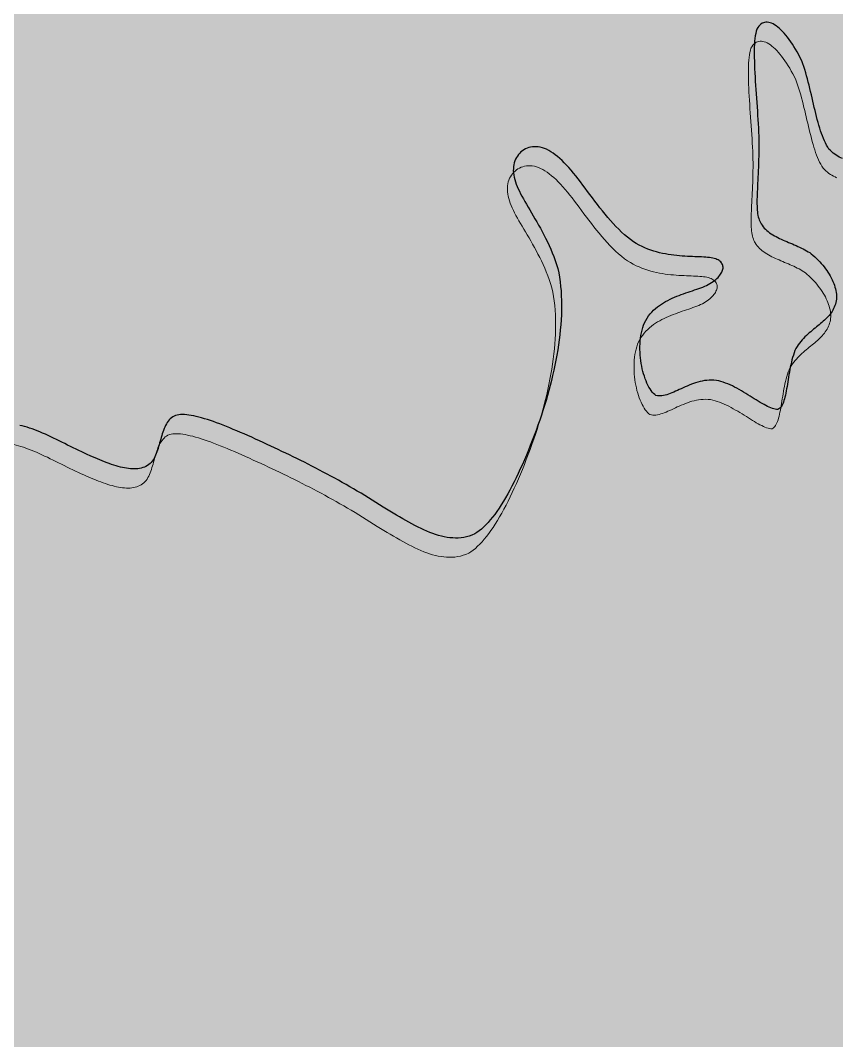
# Model space of a CAD drawing. Header units: metres. Extents: x 3 to 509016, y 4 to 6969473.
# Drawn here: x 507817.732 to 507819.832, y 6967129.882 to 6967132.508 of the extents above; entities that cross this region are included whole.
import ezdxf

# ---------------------------------------------------------------- set-up
doc = ezdxf.new("R2010")
doc.units = ezdxf.units.M
for name, color, linetype in [('HATCH_PAVEMENT_CARPARK', 254, 'Continuous'), ('mga2020VEG_TREE', 252, 'Continuous'), ('XREF', 7, 'Continuous')]:
    doc.layers.add(name, color=color, linetype=linetype)
doc.layers.add('VEG_TREE', color=252, linetype='Continuous', lineweight=0)

# ---------------------------------------------------------------- blocks, each defined once
blk = doc.blocks.new('XD_HATCH')
at = {"layer": 'HATCH_PAVEMENT_CARPARK'}
h = blk.add_hatch(color=256, dxfattribs=at)
h.dxf.hatch_style = 1
edge = h.paths.add_edge_path()
edge.add_arc((507820.0035, 6967266.0846), 90.9846, 212.490454, 214.433145, ccw=False)
edge.add_line((507743.2597, 6967217.2114), (507739.3975, 6967223.5857))
edge.add_line((507739.3975, 6967223.5857), (507735.7937, 6967229.354))
edge.add_arc((507741.7347, 6967233.0626), 7.0035, 130.40924, 211.97437, ccw=False)
edge.add_line((507737.1947, 6967238.3954), (507750.6539, 6967250.0937))
edge.add_line((507750.6539, 6967250.0937), (507741.05, 6967244.0422))
edge.add_line((507741.05, 6967244.0422), (507736.8872, 6967241.4878))
edge.add_line((507736.8872, 6967241.4878), (507736.5955, 6967241.3754))
edge.add_line((507736.5955, 6967241.3754), (507734.5499, 6967240.1202))
edge.add_line((507734.5499, 6967240.1202), (507731.321, 6967238.1196))
edge.add_line((507731.321, 6967238.1196), (507725.6413, 6967234.6538))
edge.add_line((507725.6413, 6967234.6538), (507731.0427, 6967225.6365))
edge.add_line((507731.0427, 6967225.6365), (507734.3137, 6967220.4063))
edge.add_line((507734.3137, 6967220.4063), (507740.7105, 6967210.5555))
edge.add_arc((507792.0178, 6967243.4686), 60.9567, 212.679784, 223.004185)
edge.add_line((507747.4399, 6967201.893), (507760.8169, 6967187.5416))
edge.add_line((507760.8169, 6967187.5416), (507809.4494, 6967136.3338))
edge.add_line((507809.4494, 6967136.3338), (507818.1024, 6967127.2285))
edge.add_line((507818.1024, 6967127.2285), (507823.8522, 6967121.3778))
edge.add_line((507823.8522, 6967121.3778), (507824.4916, 6967120.7445))
edge.add_arc((508006.4469, 6967303.1514), 257.6432, 225.071025, 227.49079)
edge.add_line((507832.3552, 6967113.225), (507846.2318, 6967101.0676))
edge.add_line((507846.2318, 6967101.0676), (507853.4009, 6967095.2875))
edge.add_line((507853.4009, 6967095.2875), (507861.2594, 6967089.1032))
edge.add_line((507861.2594, 6967089.1032), (507875.8925, 6967078.0403))
edge.add_line((507875.8925, 6967078.0403), (507894.9956, 6967066.1051))
edge.add_line((507894.9956, 6967066.1051), (507898.306, 6967064.4219))
edge.add_arc((507903.2585, 6967076.4416), 13, 247.60702, 320.57814)
edge.add_line((507913.3009, 6967068.1863), (507923.2089, 6967080.3814))
edge.add_line((507923.2089, 6967080.3814), (507928.8841, 6967087.3665))
edge.add_line((507928.8841, 6967087.3665), (507934.5029, 6967094.2847))
edge.add_arc((507925.5996, 6967101.3044), 11.3378, 321.74663, 356.9562)
edge.add_arc((507925.0507, 6967101.3012), 11.8858, 357.1121, 390.65111)
edge.add_line((507935.2759, 6967107.3607), (507928.3545, 6967118.4191))
edge.add_arc((507932.5928, 6967121.0718), 5, 172.2504, 212.042, ccw=False)
edge.add_line((507927.6385, 6967121.746), (507927.9054, 6967123.707))
edge.add_line((507927.9054, 6967123.707), (507927.9054, 6967123.707))
edge.add_line((507927.9054, 6967123.707), (507928.2223, 6967126.0364))
edge.add_line((507928.2223, 6967126.0364), (507922.15, 6967126.731))
edge.add_line((507922.15, 6967126.731), (507921.9819, 6967124.7702))
edge.add_line((507921.9819, 6967124.7702), (507922.0083, 6967120.8889))
edge.add_arc((507933.6526, 6967120.7537), 11.6451, 179.33463, 190.50577)
edge.add_arc((507935.1814, 6967121.1154), 13.2144, 190.83947, 200.68044)
edge.add_arc((507934.9068, 6967121.2344), 13.0012, 201.59832, 211.60111)
edge.add_line((507923.8334, 6967114.4217), (507928.4222, 6967107.0838))
edge.add_arc((507919.4738, 6967101.4999), 10.5477, 18.52406, 31.96507, ccw=False)
edge.add_line((507929.475, 6967104.8509), (507929.787, 6967103.6541))
edge.add_line((507929.787, 6967103.6541), (507929.9488, 6967102.4281))
edge.add_arc((507919.9728, 6967101.7351), 10, -10.20747, 3.97335, ccw=False)
edge.add_arc((507921.3095, 6967101.3189), 8.6125, 334.46201, 350.94223, ccw=False)
edge.add_line((507929.0805, 6967097.606), (507928.5012, 6967096.5133))
edge.add_line((507928.5012, 6967096.5133), (507927.7914, 6967095.5006))
edge.add_line((507927.7914, 6967095.5006), (507924.2563, 6967091.1658))
edge.add_line((507924.2563, 6967091.1658), (507918.5679, 6967084.1905))
edge.add_line((507918.5679, 6967084.1905), (507911.5805, 6967075.6137))
edge.add_line((507911.5805, 6967075.6137), (507910.6446, 6967074.5407))
edge.add_line((507910.6446, 6967074.5407), (507910.1306, 6967074.0475))
edge.add_line((507910.1306, 6967074.0475), (507909.8625, 6967073.8129))
edge.add_line((507909.8625, 6967073.8129), (507909.5875, 6967073.5866))
edge.add_line((507909.5875, 6967073.5866), (507909.3038, 6967073.3673))
edge.add_line((507909.3038, 6967073.3673), (507909.0135, 6967073.1569))
edge.add_line((507909.0135, 6967073.1569), (507908.4158, 6967072.7641))
edge.add_line((507908.4158, 6967072.7641), (507907.795, 6967072.4084))
edge.add_line((507907.795, 6967072.4084), (507907.1536, 6967072.0914))
edge.add_line((507907.1536, 6967072.0914), (507906.8254, 6967071.9475))
edge.add_line((507906.8254, 6967071.9475), (507906.4929, 6967071.8138))
edge.add_line((507906.4929, 6967071.8138), (507905.8165, 6967071.5771))
edge.add_line((507905.8165, 6967071.5771), (507905.1268, 6967071.3823))
edge.add_line((507905.1268, 6967071.3823), (507904.4291, 6967071.2084))
edge.add_line((507904.4291, 6967071.2084), (507903.0116, 6967071.0343))
edge.add_line((507903.0116, 6967071.0343), (507901.5808, 6967071.0558))
edge.add_line((507901.5808, 6967071.0558), (507900.4885, 6967071.1272))
edge.add_line((507900.4885, 6967071.1272), (507899.4095, 6967071.2923))
edge.add_line((507899.4095, 6967071.2923), (507898.9893, 6967071.3828))
edge.add_line((507898.9893, 6967071.3828), (507898.1342, 6967071.614))
edge.add_line((507898.1342, 6967071.614), (507897.2973, 6967071.9045))
edge.add_line((507897.2973, 6967071.9045), (507895.3677, 6967072.9474))
edge.add_line((507895.3677, 6967072.9474), (507879.298, 6967082.9874))
edge.add_line((507879.298, 6967082.9874), (507866.995, 6967092.2887))
edge.add_line((507866.995, 6967092.2887), (507856.5403, 6967100.4533))
edge.add_line((507856.5403, 6967100.4533), (507836.1676, 6967117.7773))
edge.add_line((507836.1676, 6967117.7773), (507828.8625, 6967124.8752))
edge.add_line((507828.8625, 6967124.8752), (507821.0371, 6967132.8454))
edge.add_line((507821.0371, 6967132.8454), (507813.741, 6967140.4571))
edge.add_line((507813.741, 6967140.4571), (507815.6575, 6967142.7613))
edge.add_line((507815.6575, 6967142.7613), (507797.0648, 6967160.6825))
edge.add_line((507797.0648, 6967160.6825), (507795.7151, 6967159.5083))
edge.add_line((507795.7151, 6967159.5083), (507754.4715, 6967202.9358))
edge.add_line((507754.4715, 6967202.9358), (507751.4594, 6967206.2682))
edge.add_arc((507819.8677, 6967266.0926), 90.8772, 214.485701, 221.170275, ccw=False)
blk = doc.blocks.new('BAC V TREE')
for p, q in [((7.3221, -9.7632), (7.3109, -9.7823)), ((7.3339, -9.7466), (7.3221, -9.7632)), ((7.3465, -9.7325), (7.3339, -9.7466)), ((7.3598, -9.7209), (7.3465, -9.7325)), ((7.3737, -9.7117), (7.3598, -9.7209)), ((7.3882, -9.705), (7.3737, -9.7117)), ((7.4033, -9.7005), (7.3882, -9.705)), ((7.419, -9.6983), (7.4033, -9.7005)), ((7.4351, -9.6983), (7.419, -9.6983)), ((7.4517, -9.7005), (7.4351, -9.6983)), ((7.4687, -9.7048), (7.4517, -9.7005)), ((7.4861, -9.7112), (7.4687, -9.7048)), ((7.5039, -9.7196), (7.4861, -9.7112)), ((7.522, -9.7299), (7.5039, -9.7196)), ((7.5404, -9.7422), (7.522, -9.7299)), ((7.559, -9.7563), (7.5404, -9.7422)), ((7.5778, -9.7722), (7.559, -9.7563)), ((7.2929, -9.8599), (7.2888, -9.8906)), ((7.2979, -9.8315), (7.2929, -9.8599)), ((7.3039, -9.8056), (7.2979, -9.8315)), ((7.3109, -9.7823), (7.3039, -9.8056)), ((7.5968, -9.7899), (7.5778, -9.7722)), ((7.6159, -9.8092), (7.5968, -9.7899)), ((7.6351, -9.8302), (7.6159, -9.8092)), ((7.6544, -9.8528), (7.6351, -9.8302)), ((7.6737, -9.877), (7.6544, -9.8528)), ((7.693, -9.9026), (7.6737, -9.877)), ((7.2816, -9.9958), (7.2807, -10.0347)), ((7.2832, -9.9587), (7.2816, -9.9958)), ((7.2856, -9.9236), (7.2832, -9.9587)), ((7.2888, -9.8906), (7.2856, -9.9236)), ((7.7123, -9.9297), (7.693, -9.9026)), ((7.7314, -9.9581), (7.7123, -9.9297)), ((7.7505, -9.9879), (7.7314, -9.9581)), ((7.7694, -10.019), (7.7505, -9.9879)), ((7.2807, -10.0347), (7.2805, -10.0754)), ((7.2805, -10.0754), (7.2809, -10.1176)), ((7.2809, -10.1176), (7.2818, -10.1613)), ((7.7881, -10.0513), (7.7694, -10.019)), ((7.8066, -10.0848), (7.7881, -10.0513)), ((7.8248, -10.1194), (7.8066, -10.0848)), ((7.8427, -10.1551), (7.8248, -10.1194)), ((7.2818, -10.1613), (7.2833, -10.2062)), ((7.2833, -10.2062), (7.2852, -10.2524)), ((7.8551, -10.1894), (7.8427, -10.1551)), ((7.8669, -10.2243), (7.8551, -10.1894)), ((7.8782, -10.2598), (7.8669, -10.2243)), ((7.2852, -10.2524), (7.2875, -10.2996)), ((7.2875, -10.2996), (7.2901, -10.3478)), ((7.2901, -10.3478), (7.2931, -10.3967)), ((7.889, -10.2958), (7.8782, -10.2598)), ((7.8995, -10.3323), (7.889, -10.2958)), ((7.9096, -10.3692), (7.8995, -10.3323)), ((7.9193, -10.4064), (7.9096, -10.3692)), ((7.2931, -10.3967), (7.2963, -10.4463)), ((7.2963, -10.4463), (7.2996, -10.4965)), ((7.9288, -10.4438), (7.9193, -10.4064)), ((7.938, -10.4814), (7.9288, -10.4438)), ((7.9471, -10.5191), (7.938, -10.4814)), ((7.2996, -10.4965), (7.3031, -10.547)), ((7.3031, -10.547), (7.3067, -10.5978)), ((7.3067, -10.5978), (7.3103, -10.6487)), ((7.9559, -10.5567), (7.9471, -10.5191)), ((7.9647, -10.5944), (7.9559, -10.5567)), ((7.9733, -10.6319), (7.9647, -10.5944)), ((7.3103, -10.6487), (7.3138, -10.6996)), ((7.3138, -10.6996), (7.3173, -10.7504)), ((7.982, -10.6691), (7.9733, -10.6319)), ((7.9906, -10.7061), (7.982, -10.6691)), ((7.9993, -10.7428), (7.9906, -10.7061)), ((7.3173, -10.7504), (7.3206, -10.801)), ((7.3206, -10.801), (7.3238, -10.8511)), ((7.3238, -10.8511), (7.3267, -10.9007)), ((8.0081, -10.779), (7.9993, -10.7428)), ((8.017, -10.8147), (8.0081, -10.779)), ((8.0261, -10.8498), (8.017, -10.8147)), ((8.0354, -10.8842), (8.0261, -10.8498)), ((7.3267, -10.9007), (7.3293, -10.9497)), ((7.3293, -10.9497), (7.3315, -10.9978)), ((8.0449, -10.918), (8.0354, -10.8842)), ((8.0548, -10.9509), (8.0449, -10.918)), ((8.065, -10.983), (8.0548, -10.9509)), ((7.3315, -10.9978), (7.3333, -11.0451)), ((7.3333, -11.0451), (7.3347, -11.0913)), ((7.3347, -11.0913), (7.3356, -11.1363)), ((8.0756, -11.0141), (8.065, -10.983)), ((8.0866, -11.0442), (8.0756, -11.0141)), ((8.0981, -11.0731), (8.0866, -11.0442)), ((8.1101, -11.101), (8.0981, -11.0731)), ((4.5567, -11.2087), (4.5392, -11.2206)), ((4.5751, -11.1983), (4.5567, -11.2087)), ((4.5946, -11.1894), (4.5751, -11.1983)), ((4.6148, -11.1822), (4.5946, -11.1894)), ((4.636, -11.1767), (4.6148, -11.1822)), ((4.6578, -11.173), (4.636, -11.1767)), ((4.6803, -11.1711), (4.6578, -11.173)), ((4.7034, -11.1712), (4.6803, -11.1711)), ((4.7271, -11.1731), (4.7034, -11.1712)), ((4.7513, -11.1772), (4.7271, -11.1731)), ((4.7758, -11.1833), (4.7513, -11.1772)), ((4.8008, -11.1917), (4.7758, -11.1833)), ((4.8259, -11.2022), (4.8008, -11.1917)), ((4.8514, -11.2151), (4.8259, -11.2022)), ((4.8769, -11.2304), (4.8514, -11.2151)), ((7.3354, -11.1859), (7.3349, -11.2341)), ((7.3356, -11.1363), (7.3354, -11.1859)), ((8.1226, -11.1275), (8.1101, -11.101)), ((8.1357, -11.1528), (8.1226, -11.1275)), ((8.1495, -11.1766), (8.1357, -11.1528)), ((8.1639, -11.199), (8.1495, -11.1766)), ((8.1808, -11.2165), (8.1639, -11.199)), ((8.1978, -11.2325), (8.1808, -11.2165)), ((4.4593, -11.3196), (4.4507, -11.3401)), ((4.4693, -11.3002), (4.4593, -11.3196)), ((4.4807, -11.2818), (4.4693, -11.3002)), ((4.4935, -11.2646), (4.4807, -11.2818)), ((4.5075, -11.2486), (4.4935, -11.2646)), ((4.5228, -11.2339), (4.5075, -11.2486)), ((4.5392, -11.2206), (4.5228, -11.2339)), ((4.9025, -11.2481), (4.8769, -11.2304)), ((4.9282, -11.2683), (4.9025, -11.2481)), ((4.9547, -11.2884), (4.9282, -11.2683)), ((4.9812, -11.3107), (4.9547, -11.2884)), ((5.0078, -11.3351), (4.9812, -11.3107)), ((5.0344, -11.3614), (5.0078, -11.3351)), ((7.3329, -11.3261), (7.3315, -11.37)), ((7.334, -11.2809), (7.3329, -11.3261)), ((7.3349, -11.2341), (7.334, -11.2809)), ((8.2151, -11.2472), (8.1978, -11.2325)), ((8.2326, -11.2606), (8.2151, -11.2472)), ((8.2503, -11.2729), (8.2326, -11.2606)), ((8.2683, -11.2841), (8.2503, -11.2729)), ((8.2865, -11.2944), (8.2683, -11.2841)), ((8.3049, -11.3038), (8.2865, -11.2944)), ((8.3236, -11.3124), (8.3049, -11.3038)), ((4.4325, -11.431), (4.4323, -11.4556)), ((4.4323, -11.4556), (4.4339, -11.4808)), ((4.4345, -11.4071), (4.4325, -11.431)), ((4.4382, -11.3839), (4.4345, -11.4071)), ((4.4437, -11.3616), (4.4382, -11.3839)), ((4.4507, -11.3401), (4.4437, -11.3616)), ((5.0612, -11.3894), (5.0344, -11.3614)), ((5.088, -11.4192), (5.0612, -11.3894)), ((5.115, -11.4504), (5.088, -11.4192)), ((5.1422, -11.4831), (5.115, -11.4504)), ((7.3282, -11.4536), (7.3264, -11.4934)), ((7.3299, -11.4125), (7.3282, -11.4536)), ((7.3315, -11.37), (7.3299, -11.4125)), ((4.4339, -11.4808), (4.4375, -11.5065)), ((4.4375, -11.5065), (4.4422, -11.5324)), ((4.4422, -11.5324), (4.4487, -11.5587)), ((4.4487, -11.5587), (4.4568, -11.5855)), ((5.1695, -11.5169), (5.1422, -11.4831)), ((5.197, -11.5519), (5.1695, -11.5169)), ((5.2247, -11.5878), (5.197, -11.5519)), ((7.3227, -11.569), (7.3208, -11.6048)), ((7.3245, -11.5318), (7.3227, -11.569)), ((7.3264, -11.4934), (7.3245, -11.5318)), ((4.4568, -11.5855), (4.4664, -11.6129)), ((4.4664, -11.6129), (4.4775, -11.6408)), ((4.4775, -11.6408), (4.49, -11.6692)), ((4.49, -11.6692), (4.5036, -11.6982)), ((4.5036, -11.6982), (4.5185, -11.7279)), ((5.2526, -11.6246), (5.2247, -11.5878)), ((5.2808, -11.662), (5.2526, -11.6246)), ((5.3093, -11.7), (5.2808, -11.662)), ((7.3175, -11.6727), (7.316, -11.7048)), ((7.3191, -11.6394), (7.3175, -11.6727)), ((7.3208, -11.6048), (7.3191, -11.6394)), ((4.5185, -11.7279), (4.5344, -11.7581)), ((4.5344, -11.7581), (4.5512, -11.7889)), ((4.5512, -11.7889), (4.569, -11.8204)), ((5.338, -11.7384), (5.3093, -11.7)), ((5.3671, -11.7771), (5.338, -11.7384)), ((5.3965, -11.8159), (5.3671, -11.7771)), ((5.4262, -11.8547), (5.3965, -11.8159)), ((7.3131, -11.794), (7.3128, -11.8214)), ((7.3138, -11.7654), (7.3131, -11.794)), ((7.3148, -11.7357), (7.3138, -11.7654)), ((7.316, -11.7048), (7.3148, -11.7357)), ((4.569, -11.8204), (4.5875, -11.8525)), ((4.5875, -11.8525), (4.6067, -11.8854)), ((4.6067, -11.8854), (4.6264, -11.9189)), ((4.6264, -11.9189), (4.6467, -11.9531)), ((5.4562, -11.8933), (5.4262, -11.8547)), ((5.4867, -11.9317), (5.4562, -11.8933)), ((5.5175, -11.9696), (5.4867, -11.9317)), ((7.3128, -11.8214), (7.3129, -11.8477)), ((7.3129, -11.8477), (7.3135, -11.8729)), ((7.3135, -11.8729), (7.3145, -11.897)), ((7.3145, -11.897), (7.3161, -11.9201)), ((7.3161, -11.9201), (7.3182, -11.9421)), ((4.6467, -11.9531), (4.6673, -11.9881)), ((4.6673, -11.9881), (4.6882, -12.0238)), ((4.6882, -12.0238), (4.7094, -12.0603)), ((4.7094, -12.0603), (4.7306, -12.0976)), ((5.5488, -12.007), (5.5175, -11.9696)), ((5.5805, -12.0438), (5.5488, -12.007)), ((5.6127, -12.0796), (5.5805, -12.0438)), ((7.3182, -11.9421), (7.321, -11.9631)), ((7.321, -11.9631), (7.3244, -11.9832)), ((7.3244, -11.9832), (7.3286, -12.0022)), ((7.3286, -12.0022), (7.3335, -12.0203)), ((7.3335, -12.0203), (7.3393, -12.0375)), ((7.3393, -12.0375), (7.3458, -12.0537)), ((7.3458, -12.0537), (7.3533, -12.0691)), ((4.7306, -12.0976), (4.7518, -12.1357)), ((4.7518, -12.1357), (4.773, -12.1746)), ((4.773, -12.1746), (4.794, -12.2143)), ((5.6453, -12.1145), (5.6127, -12.0796)), ((5.6785, -12.1483), (5.6453, -12.1145)), ((5.7121, -12.1809), (5.6785, -12.1483)), ((5.7463, -12.212), (5.7121, -12.1809)), ((7.3533, -12.0691), (7.3618, -12.0836)), ((7.3618, -12.0836), (7.3731, -12.1009)), ((7.3731, -12.1009), (7.3856, -12.1174)), ((7.3856, -12.1174), (7.3992, -12.1331)), ((7.3992, -12.1331), (7.4138, -12.1481)), ((7.4138, -12.1481), (7.4293, -12.1623)), ((7.4293, -12.1623), (7.4456, -12.1759)), ((7.4456, -12.1759), (7.4628, -12.1888)), ((4.794, -12.2143), (4.8146, -12.2549)), ((4.8146, -12.2549), (4.8349, -12.2963)), ((4.8349, -12.2963), (4.8548, -12.3387)), ((5.781, -12.2417), (5.7463, -12.212)), ((5.8163, -12.2697), (5.781, -12.2417)), ((5.8522, -12.2958), (5.8163, -12.2697)), ((5.8858, -12.3163), (5.8522, -12.2958)), ((7.4628, -12.1888), (7.4807, -12.2011)), ((7.4807, -12.2011), (7.4993, -12.213)), ((7.4993, -12.213), (7.5186, -12.2243)), ((7.5186, -12.2243), (7.5384, -12.2353)), ((7.5384, -12.2353), (7.5586, -12.2458)), ((7.5586, -12.2458), (7.5793, -12.256)), ((7.5793, -12.256), (7.6004, -12.2659)), ((7.6004, -12.2659), (7.6218, -12.2756)), ((7.6218, -12.2756), (7.6434, -12.2851)), ((7.6434, -12.2851), (7.6652, -12.2945)), ((7.6652, -12.2945), (7.6871, -12.3037)), ((4.8548, -12.3387), (4.874, -12.382)), ((4.874, -12.382), (4.8926, -12.4262)), ((5.9198, -12.335), (5.8858, -12.3163)), ((5.954, -12.3522), (5.9198, -12.335)), ((5.9883, -12.3677), (5.954, -12.3522)), ((6.0229, -12.3818), (5.9883, -12.3677)), ((6.0575, -12.3946), (6.0229, -12.3818)), ((6.0921, -12.406), (6.0575, -12.3946)), ((6.1267, -12.4161), (6.0921, -12.406)), ((6.1612, -12.4251), (6.1267, -12.4161)), ((7.6871, -12.3037), (7.7091, -12.3129)), ((7.7091, -12.3129), (7.731, -12.3221)), ((7.731, -12.3221), (7.7529, -12.3314)), ((7.7529, -12.3314), (7.7747, -12.3408)), ((7.7747, -12.3408), (7.7962, -12.3502)), ((7.7962, -12.3502), (7.8175, -12.3599)), ((7.8175, -12.3599), (7.8385, -12.3699)), ((7.8385, -12.3699), (7.8591, -12.3801)), ((7.8591, -12.3801), (7.8792, -12.3906)), ((7.8792, -12.3906), (7.8988, -12.4015)), ((7.8988, -12.4015), (7.9178, -12.4129)), ((7.9178, -12.4129), (7.9362, -12.4247)), ((4.8926, -12.4262), (4.9105, -12.4713)), ((4.9105, -12.4713), (4.9274, -12.5174)), ((4.9274, -12.5174), (4.9435, -12.5645)), ((6.1956, -12.4331), (6.1612, -12.4251)), ((6.2298, -12.44), (6.1956, -12.4331)), ((6.2638, -12.446), (6.2298, -12.44)), ((6.2975, -12.4512), (6.2638, -12.446)), ((6.3308, -12.4556), (6.2975, -12.4512)), ((6.3637, -12.4593), (6.3308, -12.4556)), ((6.3962, -12.4624), (6.3637, -12.4593)), ((6.4281, -12.4649), (6.3962, -12.4624)), ((6.4595, -12.4671), (6.4281, -12.4649)), ((6.4902, -12.4688), (6.4595, -12.4671)), ((6.5203, -12.4703), (6.4902, -12.4688)), ((6.5496, -12.4715), (6.5203, -12.4703)), ((6.5782, -12.4726), (6.5496, -12.4715)), ((6.6059, -12.4736), (6.5782, -12.4726)), ((6.6327, -12.4746), (6.6059, -12.4736)), ((6.6585, -12.4758), (6.6327, -12.4746)), ((6.6834, -12.4771), (6.6585, -12.4758)), ((6.7072, -12.4787), (6.6834, -12.4771)), ((6.7298, -12.4806), (6.7072, -12.4787)), ((6.7513, -12.4829), (6.7298, -12.4806)), ((6.7716, -12.4856), (6.7513, -12.4829)), ((6.7906, -12.489), (6.7716, -12.4856)), ((6.8082, -12.4935), (6.7906, -12.489)), ((6.8245, -12.4987), (6.8082, -12.4935)), ((6.8393, -12.5047), (6.8245, -12.4987)), ((6.8528, -12.5114), (6.8393, -12.5047)), ((6.8648, -12.5187), (6.8528, -12.5114)), ((6.8754, -12.5266), (6.8648, -12.5187)), ((6.8847, -12.535), (6.8754, -12.5266)), ((6.8926, -12.544), (6.8847, -12.535)), ((7.9362, -12.4247), (7.9539, -12.4371)), ((7.9539, -12.4371), (7.9751, -12.4551)), ((7.9751, -12.4551), (7.9957, -12.4736)), ((7.9957, -12.4736), (8.0158, -12.4926)), ((8.0158, -12.4926), (8.0353, -12.512)), ((8.0353, -12.512), (8.0541, -12.5319)), ((8.0541, -12.5319), (8.0723, -12.552)), ((4.9435, -12.5645), (4.9584, -12.6126)), ((4.9584, -12.6126), (4.9689, -12.6639)), ((4.9689, -12.6639), (4.9779, -12.7162)), ((6.8912, -12.6675), (6.8978, -12.6551)), ((6.8991, -12.5535), (6.8926, -12.544)), ((6.8978, -12.6551), (6.9032, -12.6428)), ((6.9042, -12.5635), (6.8991, -12.5535)), ((6.9032, -12.6428), (6.9072, -12.6307)), ((6.908, -12.5738), (6.9042, -12.5635)), ((6.9072, -12.6307), (6.91, -12.6188)), ((6.9105, -12.5846), (6.908, -12.5738)), ((6.91, -12.6188), (6.9115, -12.6071)), ((6.9117, -12.5957), (6.9105, -12.5846)), ((6.9115, -12.6071), (6.9117, -12.5957)), ((8.0723, -12.552), (8.0897, -12.5726)), ((8.0897, -12.5726), (8.1065, -12.5934)), ((8.1065, -12.5934), (8.1225, -12.6144)), ((8.1225, -12.6144), (8.1378, -12.6357)), ((8.1378, -12.6357), (8.1522, -12.6572)), ((8.1522, -12.6572), (8.1658, -12.6788)), ((4.9779, -12.7162), (4.9854, -12.7693)), ((4.9854, -12.7693), (4.9915, -12.8233)), ((6.757, -12.7902), (6.7758, -12.7786)), ((6.7758, -12.7786), (6.7935, -12.7667)), ((6.7935, -12.7667), (6.81, -12.7546)), ((6.81, -12.7546), (6.8252, -12.7424)), ((6.8252, -12.7424), (6.8393, -12.73)), ((6.8393, -12.73), (6.8522, -12.7176)), ((6.8522, -12.7176), (6.8638, -12.705)), ((6.8638, -12.705), (6.8742, -12.6925)), ((6.8742, -12.6925), (6.8833, -12.68)), ((6.8833, -12.68), (6.8912, -12.6675)), ((8.1658, -12.6788), (8.1786, -12.7005)), ((8.1786, -12.7005), (8.1904, -12.7222)), ((8.1904, -12.7222), (8.2013, -12.7441)), ((8.2013, -12.7441), (8.2113, -12.7659)), ((8.2113, -12.7659), (8.2203, -12.7876)), ((4.9915, -12.8233), (4.9962, -12.878)), ((4.9962, -12.878), (4.9995, -12.9334)), ((6.4453, -12.9102), (6.472, -12.9009)), ((6.472, -12.9009), (6.4986, -12.8918)), ((6.4986, -12.8918), (6.5249, -12.883)), ((6.5249, -12.883), (6.5508, -12.8743)), ((6.5508, -12.8743), (6.5762, -12.8657)), ((6.5762, -12.8657), (6.6012, -12.8571)), ((6.6012, -12.8571), (6.6256, -12.8485)), ((6.6256, -12.8485), (6.6493, -12.8398)), ((6.6493, -12.8398), (6.6723, -12.831)), ((6.6723, -12.831), (6.6945, -12.8219)), ((6.6945, -12.8219), (6.7158, -12.8125)), ((6.7158, -12.8125), (6.737, -12.8015)), ((6.737, -12.8015), (6.757, -12.7902)), ((8.2203, -12.7876), (8.2283, -12.8094)), ((8.2283, -12.8094), (8.2352, -12.8309)), ((8.2352, -12.8309), (8.2411, -12.8524)), ((8.2411, -12.8524), (8.2459, -12.8736)), ((8.2459, -12.8736), (8.2496, -12.8947)), ((8.2496, -12.8947), (8.2521, -12.9155)), ((4.9995, -12.9334), (5.0015, -12.9894)), ((5.0015, -12.9894), (5.0023, -13.0461)), ((6.183, -13.033), (6.2077, -13.0174)), ((6.2077, -13.0174), (6.2329, -13.0026)), ((6.2329, -13.0026), (6.2586, -12.9888)), ((6.2586, -12.9888), (6.2847, -12.9757)), ((6.2847, -12.9757), (6.3111, -12.9634)), ((6.3111, -12.9634), (6.3377, -12.9517)), ((6.3377, -12.9517), (6.3646, -12.9406)), ((6.3646, -12.9406), (6.3915, -12.93)), ((6.3915, -12.93), (6.4184, -12.9199)), ((6.4184, -12.9199), (6.4453, -12.9102)), ((8.2463, -13.0143), (8.2412, -13.0328)), ((8.25, -12.9953), (8.2463, -13.0143)), ((8.2524, -12.9759), (8.25, -12.9953)), ((8.2521, -12.9155), (8.2534, -12.936)), ((8.2535, -12.9561), (8.2524, -12.9759)), ((8.2534, -12.936), (8.2535, -12.9561)), ((5.0018, -13.1033), (5, -13.161)), ((5.0023, -13.0461), (5.0018, -13.1033)), ((6.0506, -13.1494), (6.0704, -13.1269)), ((6.0704, -13.1269), (6.0913, -13.1058)), ((6.0913, -13.1058), (6.113, -13.0859)), ((6.113, -13.0859), (6.1356, -13.0672)), ((6.1356, -13.0672), (6.1589, -13.0496)), ((6.1589, -13.0496), (6.183, -13.033)), ((8.1898, -13.1354), (8.1784, -13.1509)), ((8.2004, -13.1195), (8.1898, -13.1354)), ((8.2102, -13.103), (8.2004, -13.1195)), ((8.2191, -13.0859), (8.2102, -13.103)), ((8.227, -13.0682), (8.2191, -13.0859)), ((8.2348, -13.0507), (8.227, -13.0682)), ((8.2412, -13.0328), (8.2348, -13.0507)), ((4.9971, -13.2192), (4.9931, -13.2778)), ((5, -13.161), (4.9971, -13.2192)), ((5.9717, -13.2814), (5.9828, -13.2532)), ((5.9828, -13.2532), (5.9979, -13.225)), ((5.9979, -13.225), (6.0143, -13.1983)), ((6.0143, -13.1983), (6.0319, -13.1731)), ((6.0319, -13.1731), (6.0506, -13.1494)), ((8.0654, -13.263), (8.0492, -13.2764)), ((8.0812, -13.2496), (8.0654, -13.263)), ((8.0966, -13.2361), (8.0812, -13.2496)), ((8.1116, -13.2225), (8.0966, -13.2361)), ((8.1261, -13.2087), (8.1116, -13.2225)), ((8.1401, -13.1947), (8.1261, -13.2087)), ((8.1536, -13.1805), (8.1401, -13.1947)), ((8.1663, -13.1659), (8.1536, -13.1805)), ((8.1784, -13.1509), (8.1663, -13.1659)), ((4.9879, -13.3368), (4.9817, -13.3961)), ((4.9931, -13.2778), (4.9879, -13.3368)), ((5.9407, -13.4033), (5.9465, -13.3716)), ((5.9465, -13.3716), (5.9536, -13.3407)), ((5.9536, -13.3407), (5.962, -13.3106)), ((5.962, -13.3106), (5.9717, -13.2814)), ((7.9312, -13.3746), (7.9142, -13.3899)), ((7.9482, -13.3597), (7.9312, -13.3746)), ((7.9653, -13.3452), (7.9482, -13.3597)), ((7.9823, -13.331), (7.9653, -13.3452)), ((7.9993, -13.3171), (7.9823, -13.331)), ((8.0161, -13.3034), (7.9993, -13.3171)), ((8.0328, -13.2898), (8.0161, -13.3034)), ((8.0492, -13.2764), (8.0328, -13.2898)), ((4.9744, -13.4557), (4.9661, -13.5154)), ((4.9817, -13.3961), (4.9744, -13.4557)), ((5.9294, -13.5346), (5.9305, -13.5012)), ((5.9305, -13.5012), (5.9328, -13.4682)), ((5.9328, -13.4682), (5.9361, -13.4355)), ((5.9361, -13.4355), (5.9407, -13.4033)), ((7.8166, -13.494), (7.8015, -13.5138)), ((7.8321, -13.4749), (7.8166, -13.494)), ((7.848, -13.4566), (7.8321, -13.4749)), ((7.8642, -13.439), (7.848, -13.4566)), ((7.8806, -13.4221), (7.8642, -13.439)), ((7.8973, -13.4057), (7.8806, -13.4221)), ((7.9142, -13.3899), (7.8973, -13.4057)), ((4.9569, -13.5753), (4.9467, -13.6354)), ((4.9661, -13.5154), (4.9569, -13.5753)), ((5.9294, -13.568), (5.9294, -13.5346)), ((5.9305, -13.6016), (5.9294, -13.568)), ((5.9326, -13.635), (5.9305, -13.6016)), ((7.7521, -13.6085), (7.743, -13.6357)), ((7.762, -13.5819), (7.7521, -13.6085)), ((7.7728, -13.5562), (7.762, -13.5819)), ((7.7869, -13.5346), (7.7728, -13.5562)), ((7.8015, -13.5138), (7.7869, -13.5346)), ((4.9356, -13.6955), (4.9237, -13.7556)), ((4.9467, -13.6354), (4.9356, -13.6955)), ((5.9356, -13.6683), (5.9326, -13.635)), ((5.9396, -13.7013), (5.9356, -13.6683)), ((5.9445, -13.7339), (5.9396, -13.7013)), ((5.9503, -13.766), (5.9445, -13.7339)), ((7.7132, -13.7496), (7.7071, -13.7788)), ((7.7197, -13.7205), (7.7132, -13.7496)), ((7.7269, -13.6918), (7.7197, -13.7205)), ((7.7346, -13.6635), (7.7269, -13.6918)), ((7.743, -13.6357), (7.7346, -13.6635)), ((4.9109, -13.8157), (4.8973, -13.8758)), ((4.9237, -13.7556), (4.9109, -13.8157)), ((5.9569, -13.7975), (5.9503, -13.766)), ((5.9643, -13.8283), (5.9569, -13.7975)), ((5.9725, -13.8583), (5.9643, -13.8283)), ((5.9815, -13.8873), (5.9725, -13.8583)), ((7.691, -13.8667), (7.6863, -13.8958)), ((7.6961, -13.8375), (7.691, -13.8667)), ((7.7014, -13.8081), (7.6961, -13.8375)), ((7.7071, -13.7788), (7.7014, -13.8081)), ((4.883, -13.9357), (4.8679, -13.9954)), ((4.8973, -13.8758), (4.883, -13.9357)), ((5.9911, -13.9153), (5.9815, -13.8873)), ((6.0014, -13.9421), (5.9911, -13.9153)), ((6.0123, -13.9676), (6.0014, -13.9421)), ((6.0238, -13.9918), (6.0123, -13.9676)), ((6.5371, -13.9818), (6.5124, -13.9916)), ((6.5622, -13.9725), (6.5371, -13.9818)), ((6.5876, -13.9639), (6.5622, -13.9725)), ((6.6134, -13.956), (6.5876, -13.9639)), ((6.6396, -13.949), (6.6134, -13.956)), ((6.6662, -13.9431), (6.6396, -13.949)), ((6.6931, -13.9383), (6.6662, -13.9431)), ((6.7204, -13.9348), (6.6931, -13.9383)), ((6.7481, -13.9326), (6.7204, -13.9348)), ((6.7761, -13.932), (6.7481, -13.9326)), ((6.8045, -13.933), (6.7761, -13.932)), ((6.8333, -13.9358), (6.8045, -13.933)), ((6.86, -13.9414), (6.8333, -13.9358)), ((6.8869, -13.9485), (6.86, -13.9414)), ((6.9138, -13.9569), (6.8869, -13.9485)), ((6.9408, -13.9666), (6.9138, -13.9569)), ((6.9679, -13.9773), (6.9408, -13.9666)), ((6.9949, -13.989), (6.9679, -13.9773)), ((7.0219, -14.0016), (6.9949, -13.989)), ((7.6727, -13.9809), (7.6683, -14.0082)), ((7.6772, -13.953), (7.6727, -13.9809)), ((7.6816, -13.9246), (7.6772, -13.953)), ((7.6863, -13.8958), (7.6816, -13.9246)), ((4.8521, -14.0549), (4.8357, -14.1141)), ((4.8679, -13.9954), (4.8521, -14.0549)), ((6.0359, -14.0145), (6.0238, -13.9918)), ((6.0485, -14.0357), (6.0359, -14.0145)), ((6.0615, -14.0551), (6.0485, -14.0357)), ((6.075, -14.0727), (6.0615, -14.0551)), ((6.089, -14.0884), (6.075, -14.0727)), ((6.1033, -14.1021), (6.089, -14.0884)), ((6.1179, -14.1136), (6.1033, -14.1021)), ((6.227, -14.1108), (6.2078, -14.115)), ((6.2466, -14.1054), (6.227, -14.1108)), ((6.2665, -14.0989), (6.2466, -14.1054)), ((6.2869, -14.0914), (6.2665, -14.0989)), ((6.3077, -14.0831), (6.2869, -14.0914)), ((6.3289, -14.0742), (6.3077, -14.0831)), ((6.3505, -14.0646), (6.3289, -14.0742)), ((6.3725, -14.0546), (6.3505, -14.0646)), ((6.3948, -14.0442), (6.3725, -14.0546)), ((6.4176, -14.0336), (6.3948, -14.0442)), ((6.4407, -14.0229), (6.4176, -14.0336)), ((6.4642, -14.0123), (6.4407, -14.0229)), ((6.4882, -14.0018), (6.4642, -14.0123)), ((6.5124, -13.9916), (6.4882, -14.0018)), ((7.0488, -14.015), (7.0219, -14.0016)), ((7.0756, -14.029), (7.0488, -14.015)), ((7.1022, -14.0435), (7.0756, -14.029)), ((7.1286, -14.0585), (7.1022, -14.0435)), ((7.1548, -14.0739), (7.1286, -14.0585)), ((7.1807, -14.0894), (7.1548, -14.0739)), ((7.2064, -14.1051), (7.1807, -14.0894)), ((7.2316, -14.1207), (7.2064, -14.1051)), ((7.6493, -14.1096), (7.644, -14.1325)), ((7.6544, -14.0856), (7.6493, -14.1096)), ((7.6592, -14.0607), (7.6544, -14.0856)), ((7.6638, -14.0348), (7.6592, -14.0607)), ((7.6683, -14.0082), (7.6638, -14.0348)), ((4.801, -14.2315), (4.7828, -14.2896)), ((4.8187, -14.173), (4.801, -14.2315)), ((4.8357, -14.1141), (4.8187, -14.173)), ((6.1351, -14.1173), (6.1179, -14.1136)), ((6.1526, -14.1191), (6.1351, -14.1173)), ((6.1706, -14.1193), (6.1526, -14.1191)), ((6.189, -14.1179), (6.1706, -14.1193)), ((6.2078, -14.115), (6.189, -14.1179)), ((7.2566, -14.1363), (7.2316, -14.1207)), ((7.2811, -14.1516), (7.2566, -14.1363)), ((7.3051, -14.1665), (7.2811, -14.1516)), ((7.3287, -14.181), (7.3051, -14.1665)), ((7.3517, -14.195), (7.3287, -14.181)), ((7.3742, -14.2083), (7.3517, -14.195)), ((7.3961, -14.2208), (7.3742, -14.2083)), ((7.4173, -14.2324), (7.3961, -14.2208)), ((7.6105, -14.2272), (7.602, -14.2415)), ((7.6183, -14.2112), (7.6105, -14.2272)), ((7.6255, -14.1937), (7.6183, -14.2112)), ((7.6321, -14.1746), (7.6255, -14.1937)), ((7.6383, -14.1542), (7.6321, -14.1746)), ((7.644, -14.1325), (7.6383, -14.1542)), ((0.4387, -14.3491), (0.4212, -14.3571)), ((0.4574, -14.3446), (0.4387, -14.3491)), ((0.4774, -14.3415), (0.4574, -14.3446)), ((0.4988, -14.3397), (0.4774, -14.3415)), ((0.5216, -14.3393), (0.4988, -14.3397)), ((0.5456, -14.3401), (0.5216, -14.3393)), ((0.5709, -14.3421), (0.5456, -14.3401)), ((0.5974, -14.3454), (0.5709, -14.3421)), ((0.6251, -14.3498), (0.5974, -14.3454)), ((0.654, -14.3553), (0.6251, -14.3498)), ((4.7641, -14.3472), (4.745, -14.4043)), ((4.7828, -14.2896), (4.7641, -14.3472)), ((7.4379, -14.243), (7.4173, -14.2324)), ((7.4578, -14.2525), (7.4379, -14.243)), ((7.4769, -14.2608), (7.4578, -14.2525)), ((7.4953, -14.2678), (7.4769, -14.2608)), ((7.5129, -14.2733), (7.4953, -14.2678)), ((7.5296, -14.2772), (7.5129, -14.2733)), ((7.5454, -14.2795), (7.5296, -14.2772)), ((7.5603, -14.28), (7.5454, -14.2795)), ((7.572, -14.2734), (7.5603, -14.28)), ((7.5829, -14.2647), (7.572, -14.2734)), ((7.5929, -14.2541), (7.5829, -14.2647)), ((7.602, -14.2415), (7.5929, -14.2541)), ((-1.3737, -14.4743), (-1.4015, -14.4683)), ((0.3206, -14.4683), (0.3119, -14.4868)), ((0.3301, -14.4506), (0.3206, -14.4683)), ((0.3402, -14.4338), (0.3301, -14.4506)), ((0.3512, -14.418), (0.3402, -14.4338)), ((0.3631, -14.4033), (0.3512, -14.418)), ((0.376, -14.3898), (0.3631, -14.4033)), ((0.3899, -14.3775), (0.376, -14.3898)), ((0.405, -14.3665), (0.3899, -14.3775)), ((0.4212, -14.3571), (0.405, -14.3665)), ((0.684, -14.362), (0.654, -14.3553)), ((0.7152, -14.3697), (0.684, -14.362)), ((0.7474, -14.3784), (0.7152, -14.3697)), ((0.7806, -14.3881), (0.7474, -14.3784)), ((0.8149, -14.3988), (0.7806, -14.3881)), ((0.8502, -14.4104), (0.8149, -14.3988)), ((0.8864, -14.4229), (0.8502, -14.4104)), ((0.9235, -14.4362), (0.8864, -14.4229)), ((0.9615, -14.4504), (0.9235, -14.4362)), ((1.0004, -14.4653), (0.9615, -14.4504)), ((1.0401, -14.481), (1.0004, -14.4653)), ((4.7231, -14.4655), (4.701, -14.5262)), ((4.745, -14.4043), (4.7231, -14.4655)), ((-1.3453, -14.4814), (-1.3737, -14.4743)), ((-1.3163, -14.4897), (-1.3453, -14.4814)), ((-1.2868, -14.499), (-1.3163, -14.4897)), ((-1.2568, -14.5093), (-1.2868, -14.499)), ((-1.2264, -14.5204), (-1.2568, -14.5093)), ((-1.1955, -14.5324), (-1.2264, -14.5204)), ((-1.1642, -14.5452), (-1.1955, -14.5324)), ((-1.1326, -14.5586), (-1.1642, -14.5452)), ((-1.1006, -14.5727), (-1.1326, -14.5586)), ((-1.0684, -14.5873), (-1.1006, -14.5727)), ((-1.0358, -14.6025), (-1.0684, -14.5873)), ((0.2755, -14.5885), (0.2693, -14.61)), ((0.2821, -14.5672), (0.2755, -14.5885)), ((0.2889, -14.5464), (0.2821, -14.5672)), ((0.2961, -14.5259), (0.2889, -14.5464)), ((0.3037, -14.5061), (0.2961, -14.5259)), ((0.3119, -14.4868), (0.3037, -14.5061)), ((1.0806, -14.4973), (1.0401, -14.481)), ((1.1219, -14.5144), (1.0806, -14.4973)), ((1.1639, -14.5321), (1.1219, -14.5144)), ((1.2066, -14.5504), (1.1639, -14.5321)), ((1.25, -14.5692), (1.2066, -14.5504)), ((1.2941, -14.5886), (1.25, -14.5692)), ((1.3387, -14.6085), (1.2941, -14.5886)), ((4.6786, -14.5862), (4.6559, -14.6454)), ((4.701, -14.5262), (4.6786, -14.5862)), ((-1.0031, -14.618), (-1.0358, -14.6025)), ((-0.9702, -14.6339), (-1.0031, -14.618)), ((-0.9371, -14.65), (-0.9702, -14.6339)), ((-0.9038, -14.6664), (-0.9371, -14.65)), ((-0.8705, -14.6829), (-0.9038, -14.6664)), ((-0.8371, -14.6995), (-0.8705, -14.6829)), ((-0.8037, -14.7161), (-0.8371, -14.6995)), ((0.2449, -14.6971), (0.2387, -14.7187)), ((0.251, -14.6754), (0.2449, -14.6971)), ((0.2571, -14.6535), (0.251, -14.6754)), ((0.2631, -14.6317), (0.2571, -14.6535)), ((0.2693, -14.61), (0.2631, -14.6317)), ((1.384, -14.6289), (1.3387, -14.6085)), ((1.4298, -14.6497), (1.384, -14.6289)), ((1.4761, -14.6709), (1.4298, -14.6497)), ((1.5229, -14.6924), (1.4761, -14.6709)), ((1.5662, -14.7126), (1.5229, -14.6924)), ((1.6096, -14.733), (1.5662, -14.7126)), ((4.633, -14.7039), (4.6098, -14.7616)), ((4.6559, -14.6454), (4.633, -14.7039)), ((-0.7703, -14.7327), (-0.8037, -14.7161)), ((-0.737, -14.7491), (-0.7703, -14.7327)), ((-0.7037, -14.7653), (-0.737, -14.7491)), ((-0.6705, -14.7812), (-0.7037, -14.7653)), ((-0.6375, -14.7968), (-0.6705, -14.7812)), ((-0.6046, -14.812), (-0.6375, -14.7968)), ((-0.572, -14.8267), (-0.6046, -14.812)), ((-0.5425, -14.8396), (-0.572, -14.8267)), ((0.2027, -14.821), (0.194, -14.8396)), ((0.2107, -14.8016), (0.2027, -14.821)), ((0.2183, -14.7815), (0.2107, -14.8016)), ((0.2254, -14.761), (0.2183, -14.7815)), ((0.2322, -14.74), (0.2254, -14.761)), ((0.2387, -14.7187), (0.2322, -14.74)), ((1.6533, -14.7536), (1.6096, -14.733)), ((1.6971, -14.7744), (1.6533, -14.7536)), ((1.741, -14.7954), (1.6971, -14.7744)), ((1.7851, -14.8167), (1.741, -14.7954)), ((1.8293, -14.8382), (1.7851, -14.8167)), ((4.5864, -14.8183), (4.5627, -14.8741)), ((4.6098, -14.7616), (4.5864, -14.8183)), ((-0.5133, -14.8522), (-0.5425, -14.8396)), ((-0.4844, -14.8644), (-0.5133, -14.8522)), ((-0.4557, -14.8763), (-0.4844, -14.8644)), ((-0.4274, -14.8878), (-0.4557, -14.8763)), ((-0.3993, -14.8988), (-0.4274, -14.8878)), ((-0.3716, -14.9093), (-0.3993, -14.8988)), ((-0.3442, -14.9193), (-0.3716, -14.9093)), ((-0.3171, -14.9287), (-0.3442, -14.9193)), ((-0.2905, -14.9375), (-0.3171, -14.9287)), ((-0.2642, -14.9456), (-0.2905, -14.9375)), ((-0.2384, -14.953), (-0.2642, -14.9456)), ((-0.2129, -14.9597), (-0.2384, -14.953)), ((0.0884, -14.9519), (0.0708, -14.96)), ((0.1054, -14.9425), (0.0884, -14.9519)), ((0.1216, -14.9317), (0.1054, -14.9425)), ((0.1372, -14.9194), (0.1216, -14.9317)), ((0.1519, -14.9056), (0.1372, -14.9194)), ((0.1637, -14.8906), (0.1519, -14.9056)), ((0.1746, -14.8746), (0.1637, -14.8906)), ((0.1847, -14.8575), (0.1746, -14.8746)), ((0.194, -14.8396), (0.1847, -14.8575)), ((1.8736, -14.86), (1.8293, -14.8382)), ((1.918, -14.882), (1.8736, -14.86)), ((1.9625, -14.9042), (1.918, -14.882)), ((2.0071, -14.9267), (1.9625, -14.9042)), ((2.0517, -14.9495), (2.0071, -14.9267)), ((2.0964, -14.9725), (2.0517, -14.9495)), ((4.5389, -14.9288), (4.5148, -14.9825)), ((4.5627, -14.8741), (4.5389, -14.9288)), ((-0.188, -14.9656), (-0.2129, -14.9597)), ((-0.1635, -14.9706), (-0.188, -14.9656)), ((-0.1394, -14.9748), (-0.1635, -14.9706)), ((-0.1159, -14.9781), (-0.1394, -14.9748)), ((-0.0929, -14.9804), (-0.1159, -14.9781)), ((-0.0704, -14.9818), (-0.0929, -14.9804)), ((-0.0484, -14.9821), (-0.0704, -14.9818)), ((-0.027, -14.9813), (-0.0484, -14.9821)), ((-0.0062, -14.9795), (-0.027, -14.9813)), ((0.014, -14.9764), (-0.0062, -14.9795)), ((0.0335, -14.9722), (0.014, -14.9764)), ((0.0525, -14.9667), (0.0335, -14.9722)), ((0.0708, -14.96), (0.0525, -14.9667)), ((2.1411, -14.9958), (2.0964, -14.9725)), ((2.1859, -15.0193), (2.1411, -14.9958)), ((2.2306, -15.0432), (2.1859, -15.0193)), ((2.2754, -15.0673), (2.2306, -15.0432)), ((2.3201, -15.0917), (2.2754, -15.0673)), ((4.4905, -15.035), (4.466, -15.0864)), ((4.5148, -14.9825), (4.4905, -15.035)), ((2.3648, -15.1164), (2.3201, -15.0917)), ((2.4095, -15.1413), (2.3648, -15.1164)), ((2.4541, -15.1666), (2.4095, -15.1413)), ((2.4987, -15.1922), (2.4541, -15.1666)), ((2.5432, -15.218), (2.4987, -15.1922)), ((4.4164, -15.1851), (4.3914, -15.2325)), ((4.4413, -15.1364), (4.4164, -15.1851)), ((4.466, -15.0864), (4.4413, -15.1364)), ((2.5876, -15.2442), (2.5432, -15.218)), ((2.6319, -15.2707), (2.5876, -15.2442)), ((2.6761, -15.2975), (2.6319, -15.2707)), ((2.7202, -15.3246), (2.6761, -15.2975)), ((4.3662, -15.2784), (4.3409, -15.3228)), ((4.3914, -15.2325), (4.3662, -15.2784)), ((2.7642, -15.3521), (2.7202, -15.3246)), ((2.808, -15.3799), (2.7642, -15.3521)), ((2.8516, -15.408), (2.808, -15.3799)), ((2.8951, -15.4365), (2.8516, -15.408)), ((2.9342, -15.4595), (2.8951, -15.4365)), ((4.2898, -15.4068), (4.264, -15.4462)), ((4.3154, -15.3656), (4.2898, -15.4068)), ((4.3409, -15.3228), (4.3154, -15.3656)), ((2.9729, -15.4824), (2.9342, -15.4595)), ((3.0112, -15.5051), (2.9729, -15.4824)), ((3.0491, -15.5275), (3.0112, -15.5051)), ((3.0867, -15.5496), (3.0491, -15.5275)), ((3.1239, -15.5712), (3.0867, -15.5496)), ((4.1862, -15.554), (4.1601, -15.5861)), ((4.2123, -15.5199), (4.1862, -15.554)), ((4.2382, -15.484), (4.2123, -15.5199)), ((4.264, -15.4462), (4.2382, -15.484)), ((3.1608, -15.5922), (3.1239, -15.5712)), ((3.1974, -15.6127), (3.1608, -15.5922)), ((3.2337, -15.6326), (3.1974, -15.6127)), ((3.2697, -15.6516), (3.2337, -15.6326)), ((3.3054, -15.6699), (3.2697, -15.6516)), ((3.3408, -15.6873), (3.3054, -15.6699)), ((4.0813, -15.6702), (4.055, -15.694)), ((4.1076, -15.6443), (4.0813, -15.6702)), ((4.1339, -15.6162), (4.1076, -15.6443)), ((4.1601, -15.5861), (4.1339, -15.6162)), ((3.3759, -15.7037), (3.3408, -15.6873)), ((3.4108, -15.7191), (3.3759, -15.7037)), ((3.4454, -15.7334), (3.4108, -15.7191)), ((3.4798, -15.7465), (3.4454, -15.7334)), ((3.514, -15.7584), (3.4798, -15.7465)), ((3.548, -15.7689), (3.514, -15.7584)), ((3.5818, -15.7781), (3.548, -15.7689)), ((3.6153, -15.7857), (3.5818, -15.7781)), ((3.6488, -15.7918), (3.6153, -15.7857)), ((3.682, -15.7963), (3.6488, -15.7918)), ((3.7151, -15.7991), (3.682, -15.7963)), ((3.748, -15.8002), (3.7151, -15.7991)), ((3.7809, -15.7994), (3.748, -15.8002)), ((3.8136, -15.7966), (3.7809, -15.7994)), ((3.8462, -15.7919), (3.8136, -15.7966)), ((3.8787, -15.7851), (3.8462, -15.7919)), ((3.9111, -15.7762), (3.8787, -15.7851)), ((3.9434, -15.7651), (3.9111, -15.7762)), ((3.9757, -15.7516), (3.9434, -15.7651)), ((4.0021, -15.7348), (3.9757, -15.7516)), ((4.0286, -15.7155), (4.0021, -15.7348)), ((4.055, -15.694), (4.0286, -15.7155))]:
    blk.add_line(p, q)
blk = doc.blocks.new('XE_SURVEY')
at = {"layer": 'mga2020VEG_TREE', "xscale": 0.2176184297825094, "yscale": 0.2176184297825094, "zscale": 0.2176184297825094, "rotation": 0.001583333339407246}
blk.add_blockref('BAC V TREE', (507818.0354, 6967134.6138, 4.131), dxfattribs=at)
at = {"layer": 'VEG_TREE', "xscale": 0.2177084013672088, "yscale": 0.2177084013672088, "zscale": 0.2177084013672088}
blk.add_blockref('BAC V TREE', (507818.0197, 6967134.5657, 4.131), dxfattribs=at)

msp = doc.modelspace()

# ---------------------------------------------------------------- block references
for name in ['XD_HATCH', 'XE_SURVEY']:
    msp.add_blockref(name, (0, 0))
at = {"layer": 'XREF'}
for name in ['XD_HATCH', 'XE_SURVEY']:
    msp.add_blockref(name, (0, 0), dxfattribs=at)

doc.saveas('drawing.dxf')
